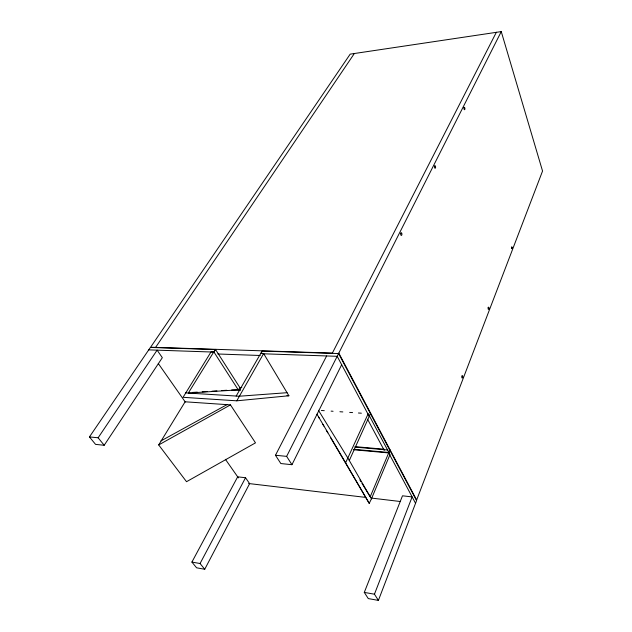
<?xml version="1.0" encoding="UTF-8"?>
<svg xmlns="http://www.w3.org/2000/svg" width="632" height="632" viewBox="0 0 632 632"><rect width="100%" height="100%" fill="white"/><g stroke="black" fill="none" stroke-linecap="round" stroke-linejoin="round"><path stroke-width="0.95" d="M416.488 500.441L542.548 171.051L501.255 31.6L350.191 54.139L150.606 347.221L332.424 353.098M378.402 600.4L374.452 594.198L412.135 496.91L402.489 495.804L364.285 592.413L368.282 598.583L378.402 600.4L416.575 500.615L338.578 353.565L262.367 351.092L260.858 353.699M371.418 498.877L390.007 454.582L368.211 413.66L345.625 462.79L369.23 503.364L371.418 498.877L347.995 458.263L318.417 410.271M390.023 449.747L370.21 496.792L361.954 483.354M349.298 460.523L370.66 413.202M326.625 355.95L275.473 455.261L280.837 463.548L291.952 464.702L341.675 364.719M291.952 464.702L286.644 456.367L501.255 31.6M332.235 353.359L496.373 32.248M240.342 390.181L238.39 390.062L213.845 351.874L211.12 351.779L183.067 397.307L236.795 400.822L263.631 353.565L260.724 353.47M204.736 569.266L249.624 483.638L245.54 477.737L237.679 476.836L191.907 562.077L196.599 567.805L204.736 569.266L200.067 563.515L191.907 562.077M200.067 563.515L245.54 477.737M158.703 444.928L185.121 401.794L230.459 404.883L255.494 442.858L186.527 481.703L158.703 444.928L230.459 404.883M236.178 396.043L262.225 350.863M238.39 390.062L239.844 387.542L215.552 349.567L150.384 347.45L89.452 436.925L95.55 444.375L104.193 445.268L162.329 357.68L157.115 350.152L98.126 437.779L89.452 436.925M215.409 349.346L188.297 393.057L238.256 389.857M215.552 349.567L213.987 352.095L148.741 349.867M155.614 347.379L354.347 53.515M160.931 440.923L226.928 404.662M236.795 400.822L288.895 395.758L263.631 353.565M287.047 392.701L239.149 396.232L185.524 392.883M192.397 392.448L197.303 392.132M202.208 391.824L207.114 391.508M212.028 391.2L216.934 390.884M221.84 390.576L226.746 390.26M231.66 389.952L240.207 389.968M262.817 353.77L337.196 356.314L369.214 416.393M217.866 353.991L260.234 355.492M239.844 387.542L241.803 387.653M286.96 395.64L288.895 395.758M321.348 410.468L324.271 410.674M331.113 411.132L333.064 411.266M339.898 411.732L342.828 411.93M349.662 412.396L352.593 412.593M358.447 412.996L361.378 413.194M355.097 446.65L384.201 449.233M354.9 447.093L387.898 450.024M353.896 449.312L388.877 452.473M353.699 449.755L388.688 452.923L415.548 503.309M275.473 455.261L286.644 456.367M248.629 483.519L365.762 497.408M371.624 498.103L399.93 501.46M364.285 592.413L374.452 594.198M98.126 437.779L104.193 445.268M158.3 363.519L185.295 402.055M225.395 459.298L238.398 477.863M359.892 479.996L360.927 481.671M316.964 414.173L345.625 462.79M369.23 503.364L330.749 437.921M318.433 416.757L319.421 418.447M322.865 424.372L323.853 426.071M326.317 430.297L327.795 432.841M367.532 419.198L384.248 450.387M338.807 353.114L416.654 499.999M512.204 247.776C511.351 250.944 511.414 244.315 512.204 247.776M488.173 307.713A1.138 0.435 90 0 0 488.544 309.435A1.138 0.435 90 0 0 488.923 307.721A1.138 0.435 90 0 0 488.173 307.713M462.584 377.588A1.225 0.49 -88.3 0 0 462.371 375.582A1.225 0.49 -88.3 0 0 461.763 377.154A1.225 0.49 -88.3 0 0 462.584 377.588M434.563 166.184A1.288 0.545 86.2 0 0 435.029 168.246A1.288 0.545 86.2 0 0 435.519 166.477A1.288 0.545 86.2 0 0 434.563 166.184M464.014 107.716A1.217 0.474 85.1 0 0 464.433 109.699A1.217 0.474 85.1 0 0 464.852 108.104A1.217 0.474 85.1 0 0 464.014 107.716M400.743 233.303A1.375 0.632 87.9 0 0 401.288 235.444A1.375 0.632 87.9 0 0 401.841 233.469A1.375 0.632 87.9 0 0 400.743 233.303"/></g></svg>
